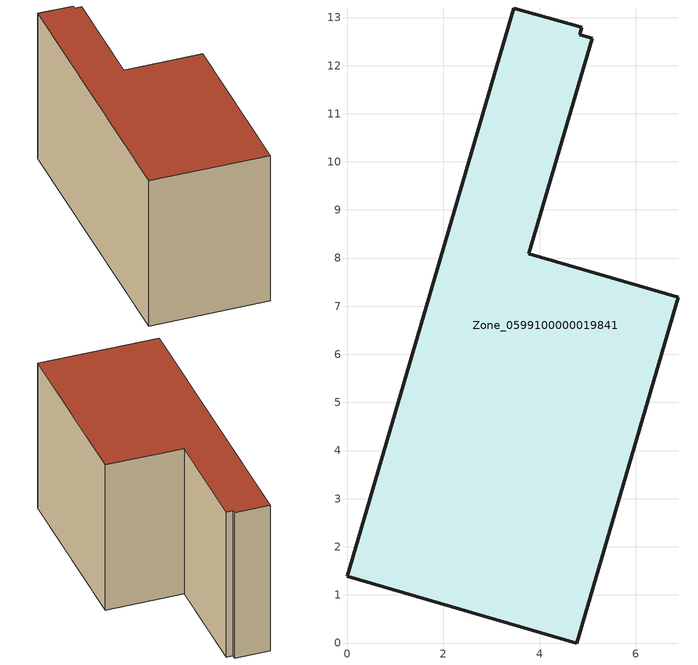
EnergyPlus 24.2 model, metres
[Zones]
Zone_0599100000019841
 floor ground (C_G): 3.47,13.2 4.87,12.8 4.84,12.64 5.09,12.57 3.78,8.09 6.89,7.18 4.78,0 0,1.39 z0
 wall outside (C_F): 4.78,0 6.89,7.18 3.78,8.09 5.09,12.57 4.84,12.64 4.87,12.8 3.47,13.2 0,1.39 4.78,0 z0:6.72
 roof outside (C_R): 4.87,12.8 3.47,13.2 0,1.39 4.78,0 6.89,7.18 3.78,8.09 5.09,12.57 4.84,12.64 z6.72
[BUILDING]
Pand.0599100000019841: North Axis=0; Terrain=City; Loads Convergence Tolerance Value=0.04; Temperature Convergence Tolerance Value=0.4; Solar Distribution=FullExterior; Maximum Number of Warmup Days=25; Minimum Number of Warmup Days=1
[Site:Location]
Rotterdam.The.Hague.AP_ZH_NLD Design_Conditions: Latitude=51.96; Longitude=4.45; Time Zone=1; Elevation=-4.5
[SITE:GROUNDTEMPERATURE:BUILDINGSURFACE]
18, 18, 18, 18, 18, 18, 18, 18, 18, 18, 18, 18
[MATERIAL] Thermal Absorptance=0.9; Solar Absorptance=0.7; Visible Absorptance=0.7
Name | Roughness | Thickness | Conductivity | Density | Specific Heat
G.TI.1946 | MediumSmooth | 0.15 | 1 | 540 | 1210
F.TI.1946 | Rough | 0.3 | 0.857143 | 1920 | 840
R.TI.1946 | MediumRough | 0.2 | 0.1 | 1500 | 1000
[CONSTRUCTION]
C_G: G.TI.1946
C_F: F.TI.1946
C_R: R.TI.1946
[ZONE]
Zone_0599100000019841: Type=1; Multiplier=1; Ceiling Height=Autocalculate; Volume=Autocalculate; Floor Area=autocalculate; Part of Total Floor Area=Yes
[ZONEINFILTRATION:DESIGNFLOWRATE]
Infil_Zone_0599100000019841: Zone or ZoneList or Space or SpaceList=Zone_0599100000019841; Schedule=AlwaysOn; Design Flow Rate Calculation Method=Flow/Area; Flow Rate per Floor Area=0.003; Constant Term Coefficient=1; Temperature Term Coefficient=0; Velocity Term Coefficient=0; Velocity Squared Term Coefficient=0
[HVACTEMPLATE:ZONE:IDEALLOADSAIRSYSTEM]
Zone_0599100000019841: Maximum Heating Supply Air Temperature=50; Minimum Cooling Supply Air Temperature=13; Maximum Heating Supply Air Humidity Ratio=0.0156; Minimum Cooling Supply Air Humidity Ratio=0.0077; Heating Limit=NoLimit; Cooling Limit=NoLimit; Dehumidification Control Type=ConstantSensibleHeatRatio; Cooling Sensible Heat Ratio=0.7; Dehumidification Setpoint=60; Humidification Control Type=None; Humidification Setpoint=30; Outdoor Air Method=None; Outdoor Air Flow Rate per Person=0.00944; Outdoor Air Flow Rate per Zone Floor Area=0; Outdoor Air Flow Rate per Zone=0; Demand Controlled Ventilation Type=None; Outdoor Air Economizer Type=NoEconomizer; Heat Recovery Type=None; Sensible Heat Recovery Effectiveness=0.7; Latent Heat Recovery Effectiveness=0.65
[ZONECONTROL:THERMOSTAT]
ThermostatControl_Zone_0599100000019841: Zone or ZoneList=Zone_0599100000019841; Control Type Schedule=DualSetpointControlType; Control 1=Thermostat_Zone_0599100000019841; Temperature Difference Between Cutout And Setpoint=0
[THERMOSTATSETPOINT:DUALSETPOINT]
Thermostat_Zone_0599100000019841: Heating Setpoint Temperature Schedule=HeatingSetpoint_Zone_0599100000019841; Cooling Setpoint Temperature Schedule=CoolingSetpoint_Zone_0599100000019841
[SCHEDULE:COMPACT]
HeatingSetpoint_Zone_0599100000019841: Through: 12/31, For: AllDays, Until: 24:00, 21
CoolingSetpoint_Zone_0599100000019841: Through: 12/31, For: AllDays, Until: 24:00, 24
DualSetpointControlType: Through: 12/31, For: AllDays, Until: 24:00, 4
AlwaysOn: Through: 12/31, For: AllDays, Until: 24:00, 1
